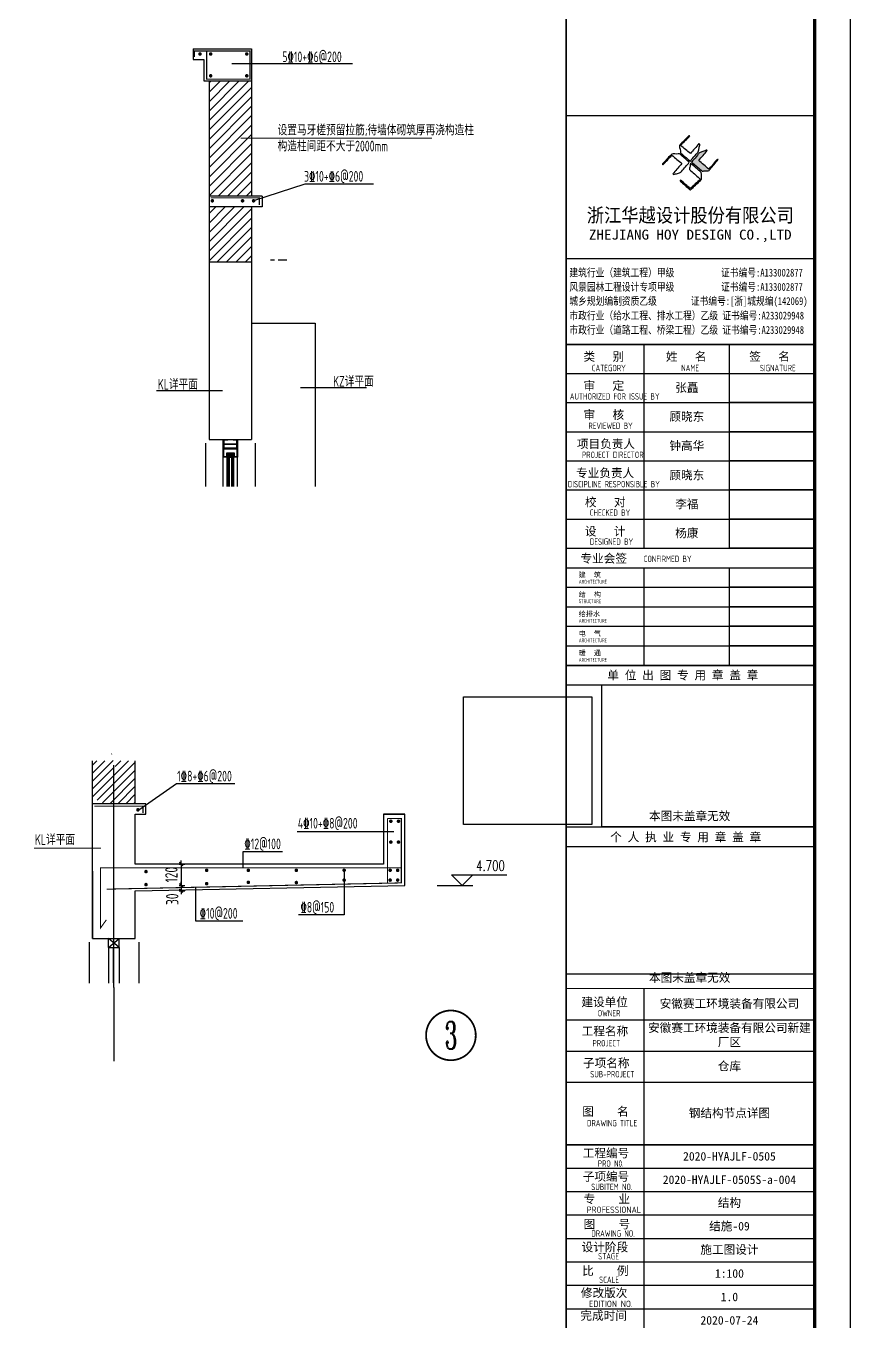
# Model space of a CAD drawing. Extents: x 1885024 to 3341100, y 16453725 to 19955423.
# Drawn here: x 3200267 to 3223489, y 18462288 to 18498761 of the extents above; entities that cross this region are included whole.
import ezdxf
from ezdxf.enums import TextEntityAlignment as Align

# ---------------------------------------------------------------- set-up
doc = ezdxf.new("R2010")
doc.units = 0
doc.header["$LTSCALE"] = 1000
doc.header["$MEASUREMENT"] = 0
doc.linetypes.add('DASH', pattern=[0.35, 0.25, -0.1])
doc.linetypes.add('DOTE', pattern=[2.42, 2, -0.2, 0.02, -0.2])
doc.layers.get('Defpoints').update_dxf_attribs({"color": 250})
for name, color, linetype in [('AXIS', 3, 'Continuous'), ('DIM_ELEV', 145, 'Continuous'), ('DIM_IDEN', 171, 'Continuous'), ('DOTE', 1, 'DOTE'), ('E_WINDOW', 132, 'Continuous'), ('GY_QZ', 4, 'Continuous'), ('PUB_TITLE', 4, 'Continuous'), ('S_SURFACE', 6, 'Continuous'), ('S_WALL', 11, 'Continuous'), ('TK', 4, 'Continuous'), ('WALL', 9, 'Continuous')]:
    doc.layers.add(name, color=color, linetype=linetype)
for name, color, linetype, lineweight in [('DIM', 3, 'Continuous', 0), ('FLOOR_UP_TEXT', 7, 'Continuous', 0), ('REIND', 1, 'Continuous', 0), ('REINL', 1, 'Continuous', 0)]:
    doc.layers.add(name, color=color, linetype=linetype, lineweight=lineweight)
doc.styles.add('-宋体', font='', dxfattribs={"width": 0.8})
doc.styles.add('_TCH_DIM', font='SIMPLEX', dxfattribs={"bigfont": 'GBCBIG'})
doc.styles.add('_TCH_LABEL', font='COMPLEX', dxfattribs={"bigfont": 'GBCBIG'})
doc.styles.add('HT', font='simhei.ttf', dxfattribs={"width": 0.7})
doc.styles.add('TSSD_Dimension', font='tssdeng.shx', dxfattribs={"width": 0.7, "bigfont": 'hztxt.shx'})
doc.styles.add('TSSD_REIN', font='tssdeng.shx', dxfattribs={"width": 0.7, "bigfont": 'tssdchn.shx'})
doc.styles.add('图签宋体', font='', dxfattribs={"height": 300})
doc.styles.add('图签黑体', font='simhei.ttf', dxfattribs={"height": 550})
doc.styles.get('-宋体').set_extended_font_data('SimSun')
doc.styles.get('图签宋体').set_extended_font_data('NSimSun')
doc.dimstyles.new('TSSD_20_100', dxfattribs={"dimtxt": 350, "dimasz": 100, "dimexe": 100, "dimexo": 250, "dimgap": 100, "dimtad": 1, "dimdec": 0, "dimlfac": 0.2, "dimzin": 0, "dimdsep": 46, "dimtxsty": 'TSSD_Dimension', "dimblk": 'ARCHTICK', "dimblk1": 'ARCHTICK', "dimblk2": 'ARCHTICK', "dimcen": 0, "dimdle": 100, "dimclrt": 7, "dimadec": 0, "dimazin": 0, "dimtfac": 1, "dimtdec": 0, "dimtix": 1, "dimtmove": 2, "dimatfit": 3, "dimfxl": 0, "dimtolj": 1, "dimtzin": 0, "dimarcsym": 0})

# ---------------------------------------------------------------- blocks, each defined once
blk = doc.blocks.new('SDRYE45I')
h = blk.add_hatch()
h.set_pattern_fill('ANSI31', color=8, scale=20, style=0)
h.set_pattern_definition([(45, (-10212142.44, -18861893.06), (-22.450640303, 22.450640303), [])])
h.paths.add_polyline_path([(-197977.7, -805016.9), (-198079.6, -805016.9), (-198094.5, -805058.9), (-198097.7, -805040.6), (-198097.7, -805258), (-197977.7, -805258)])
h.paths.add_polyline_path([(-198097.7, -805040.6), (-198109.3, -804974.9), (-198124.6, -805016.9), (-198217.7, -805016.9), (-198217.7, -805225.8), (-198153.4, -805258), (-198097.7, -805258)])
at = {"color": 7}
for p, q in [((-198237.7, -806038), (-198237.7, -806268.8)), ((-197957.7, -806038), (-197957.7, -806268.8))]:
    blk.add_line(p, q, dxfattribs=at)
at = {"color": 4}
for p, q in [((-198127.7, -806068), (-198127.7, -806018)), ((-198067.7, -806068), (-198127.7, -806018)), ((-198127.7, -806068), (-198067.7, -806018)), ((-198067.7, -806068), (-198067.7, -806018)), ((-198127.7, -806068), (-198067.7, -806068)), ((-198127.7, -806068), (-198127.7, -806268.8)), ((-198102.2, -806068), (-198102.2, -806266.8)), ((-198067.7, -806068), (-198067.7, -806268.8))]:
    blk.add_line(p, q, dxfattribs=at)
at = {"layer": 'AXIS'}
blk.add_line((-198097.7, -806292.5), (-198097.7, -806708.8), dxfattribs=at)
at = {"layer": 'DIM_ELEV'}
for p, q in [((-196135.4, -805718), (-196195.4, -805658)), ((-196195.4, -805658), (-195882.4, -805658)), ((-196135.4, -805718), (-196075.4, -805658)), ((-196275.4, -805718), (-196075.4, -805718))]:
    blk.add_line(p, q, dxfattribs=at)
at = {"layer": 'DIM_IDEN', "const_width": 10}
blk.add_lwpolyline([(-196058.5, -806562.9, 1), (-196338.5, -806562.9, 1)], format="xyb", close=True, dxfattribs=at)
at = {"layer": 'DOTE'}
blk.add_line((-198097.7, -806292.5), (-198097.7, -805040.6), dxfattribs=at)
at = {"layer": 'S_WALL'}
for p, q in [((-198217.7, -806018), (-198217.7, -805016.9)), ((-197977.7, -805258), (-197977.7, -805016.9)), ((-197917.7, -805258), (-198217.7, -805258)), ((-197977.7, -805598), (-197977.7, -805318)), ((-197977.7, -805318), (-197917.7, -805318)), ((-197917.7, -805318), (-197917.7, -805258)), ((-196457.7, -805318), (-196577.7, -805318)), ((-196577.7, -805318), (-196577.7, -805598)), ((-196457.7, -805718), (-196457.7, -805318)), ((-196577.7, -805598), (-197977.7, -805598)), ((-198217.7, -805638), (-198217.7, -806018)), ((-197977.7, -805748), (-196457.7, -805718)), ((-197977.7, -806018), (-197977.7, -805748)), ((-198217.7, -806018), (-197977.7, -806018))]:
    blk.add_line(p, q, dxfattribs=at)
at = {"layer": 'WALL'}
for p, q in [((-197977.7, -805318), (-197917.7, -805318)), ((-197917.7, -805318), (-197917.7, -805258)), ((-196577.7, -805318), (-196457.7, -805318)), ((-196457.7, -805378), (-196457.7, -805318)), ((-197977.7, -805748), (-196457.7, -805718)), ((-197977.7, -806018), (-197977.7, -805748)), ((-198217.7, -806018), (-197977.7, -806018))]:
    blk.add_line(p, q, dxfattribs=at)
at = {"layer": 'DIM_ELEV', "color": 7, "style": '_TCH_DIM', "width": 0.705882}
blk.add_text('4.700', height=59.5, dxfattribs=at).set_placement((-196056.4, -805637))
at = {"layer": 'DIM_IDEN', "color": 7, "style": '_TCH_LABEL', "width": 0.642857}
blk.add_text('3', height=154.4, dxfattribs=at).set_placement((-196231.6, -806640.1), (-196165.4, -806640.1), align=Align.FIT)
blk = doc.blocks.new('A$C053D6479')
at = {"layer": 'PUB_TITLE'}
h = blk.add_hatch(color=256, dxfattribs=at)
h.dxf.hatch_style = 1
edge = h.paths.add_edge_path()
edge.add_spline(control_points=[(1026, 827), (1105, 920), (1188, 1008), (1266, 1102)], knot_values=[13, 13, 13, 13, 14, 14, 14, 14], degree=3, periodic=0)
edge.add_spline(control_points=[(1266, 1102), (1258, 1111), (1249, 1119), (1239, 1116)], knot_values=[12, 12, 12, 12, 13, 13, 13, 13], degree=3, periodic=0)
edge.add_spline(control_points=[(1239, 1116), (1210, 1107), (1179, 1092), (1144, 1077)], knot_values=[11, 11, 11, 11, 12, 12, 12, 12], degree=3, periodic=0)
edge.add_spline(control_points=[(1144, 1077), (1109, 1063), (1069, 1053), (1047, 1038)], knot_values=[10, 10, 10, 10, 11, 11, 11, 11], degree=3, periodic=0)
edge.add_spline(control_points=[(1047, 1038), (1028, 1026), (1007, 992), (991, 972)], knot_values=[9, 9, 9, 9, 10, 10, 10, 10], degree=3, periodic=0)
edge.add_spline(control_points=[(991, 972), (942, 913), (899, 868), (849, 810)], knot_values=[8, 8, 8, 8, 9, 9, 9, 9], degree=3, periodic=0)
edge.add_spline(control_points=[(849, 810), (842, 801), (822, 776), (822, 775)], knot_values=[7, 7, 7, 7, 8, 8, 8, 8], degree=3, periodic=0)
edge.add_spline(control_points=[(822, 775), (823, 771), (848, 752), (859, 744)], knot_values=[6, 6, 6, 6, 7, 7, 7, 7], degree=3, periodic=0)
edge.add_spline(control_points=[(859, 744), (949, 670), (1035, 592), (1122, 521)], knot_values=[5, 5, 5, 5, 6, 6, 6, 6], degree=3, periodic=0)
edge.add_spline(control_points=[(1122, 521), (1153, 527), (1185, 530), (1217, 533)], knot_values=[4, 4, 4, 4, 5, 5, 5, 5], degree=3, periodic=0)
edge.add_spline(control_points=[(1217, 533), (1246, 535), (1293, 532), (1316, 542)], knot_values=[3, 3, 3, 3, 4, 4, 4, 4], degree=3, periodic=0)
edge.add_spline(control_points=[(1316, 542), (1327, 547), (1338, 565), (1349, 579)], knot_values=[2, 2, 2, 2, 3, 3, 3, 3], degree=3, periodic=0)
edge.add_spline(control_points=[(1349, 579), (1423, 670), (1507, 759), (1572, 848)], knot_values=[1, 1, 1, 1, 2, 2, 2, 2], degree=3, periodic=0)
edge.add_spline(control_points=[(1572, 848), (1564, 852), (1561, 861), (1551, 862)], knot_values=[0, 0, 0, 0, 1, 1, 1, 1], degree=3, periodic=0)
edge.add_spline(control_points=[(1551, 862), (1469, 769), (1393, 671), (1310, 579)], knot_values=[15, 15, 15, 15, 16, 16, 16, 16], degree=3, periodic=0)
edge.add_spline(control_points=[(1310, 579), (1216, 662), (1118, 742), (1026, 827)], knot_values=[14, 14, 14, 14, 15, 15, 15, 15], degree=3, periodic=0)
at = {"layer": 'TK'}
for points, knots in [([(1031, 1298), (1066, 1286), (1054, 1262), (1045, 1224), (1036, 1188), (1031, 1158), (1024, 1121), (1020, 1104), (1017, 1085), (1012, 1071), (1004, 1052), (976, 1026), (956, 1003), (906, 946), (866, 899), (814, 839), (806, 829), (789, 806), (787, 806), (777, 804), (728, 856), (719, 864), (651, 922), (580, 978), (514, 1036), (509, 1106), (488, 1176), (479, 1247), (570, 1343), (663, 1436), (758, 1526), (764, 1523), (768, 1518), (774, 1515), (693, 1422), (599, 1343), (520, 1249), (607, 1171), (698, 1096), (789, 1021), (874, 1109), (950, 1206), (1031, 1298)], [0, 0, 0, 0, 1, 1, 1, 2, 2, 2, 3, 3, 3, 4, 4, 4, 5, 5, 5, 6, 6, 6, 7, 7, 7, 8, 8, 8, 9, 9, 9, 10, 10, 10, 11, 11, 11, 12, 12, 12, 13, 13, 13, 14, 14, 14, 14]), ([(1551, 862), (1561, 861), (1564, 852), (1572, 848), (1507, 759), (1423, 670), (1349, 579), (1338, 565), (1327, 547), (1316, 542), (1293, 532), (1246, 535), (1217, 533), (1185, 530), (1153, 527), (1122, 521), (1035, 592), (949, 670), (859, 744), (848, 752), (823, 771), (822, 775), (822, 776), (842, 801), (849, 810), (899, 868), (942, 913), (991, 972), (1007, 992), (1028, 1026), (1047, 1038), (1069, 1053), (1109, 1063), (1144, 1077), (1179, 1092), (1210, 1107), (1239, 1116), (1249, 1119), (1258, 1111), (1266, 1102), (1188, 1008), (1105, 920), (1026, 827), (1118, 742), (1216, 662), (1310, 579), (1393, 671), (1469, 769), (1551, 862)], [0, 0, 0, 0, 1, 1, 1, 2, 2, 2, 3, 3, 3, 4, 4, 4, 5, 5, 5, 6, 6, 6, 7, 7, 7, 8, 8, 8, 9, 9, 9, 10, 10, 10, 11, 11, 11, 12, 12, 12, 13, 13, 13, 14, 14, 14, 15, 15, 15, 16, 16, 16, 16]), ([(555, 949), (624, 891), (699, 833), (760, 773), (689, 691), (614, 604), (539, 517), (529, 505), (516, 487), (506, 482), (492, 475), (469, 472), (452, 467), (416, 456), (383, 448), (342, 438), (323, 433), (297, 422), (293, 440), (291, 452), (313, 470), (322, 480), (400, 566), (477, 652), (553, 736), (460, 815), (366, 894), (270, 970), (183, 883), (101, 791), (16, 703), (-18, 714), (9, 735), (28, 755), (103, 838), (192, 930), (266, 1005), (319, 1009), (387, 1005), (442, 1007), (456, 1008), (472, 1011), (485, 1007), (507, 1000), (534, 967), (555, 949)], [0, 0, 0, 0, 1, 1, 1, 2, 2, 2, 3, 3, 3, 4, 4, 4, 5, 5, 5, 6, 6, 6, 7, 7, 7, 8, 8, 8, 9, 9, 9, 10, 10, 10, 11, 11, 11, 12, 12, 12, 13, 13, 13, 14, 14, 14, 15, 15, 15, 15]), ([(1097, 490), (1100, 425), (1106, 361), (1107, 294), (1018, 207), (925, 121), (830, 33), (818, 21), (800, 0), (787, 0), (768, -1), (725, 49), (712, 60), (662, 103), (616, 143), (568, 186), (545, 207), (518, 224), (499, 250), (501, 259), (511, 261), (516, 267), (609, 192), (696, 111), (785, 33), (883, 118), (977, 208), (1070, 298), (992, 373), (892, 456), (803, 534), (791, 544), (768, 561), (766, 569), (761, 588), (776, 634), (780, 655), (785, 690), (788, 721), (795, 746), (897, 661), (998, 576), (1097, 490)], [0, 0, 0, 0, 1, 1, 1, 2, 2, 2, 3, 3, 3, 4, 4, 4, 5, 5, 5, 6, 6, 6, 7, 7, 7, 8, 8, 8, 9, 9, 9, 10, 10, 10, 11, 11, 11, 12, 12, 12, 13, 13, 13, 14, 14, 14, 14])]:
    blk.add_open_spline(points, degree=3, knots=knots, dxfattribs=at)
blk = doc.blocks.new('GeYuanFrame_23376633', base_point=(18.76, 4.34))
at = {"layer": 'GY_QZ'}
for points in [[(503.81, 193.32), (539.95, 193.32), (539.95, 157.35), (503.81, 157.35)], [(542.77, 196.64), (602.76, 196.64), (602.76, 156.64), (542.81, 156.64)], [(532.76, 151.14), (602.76, 151.14), (602.76, 115.16), (532.76, 115.16)]]:
    blk.add_lwpolyline(points, close=True, dxfattribs=at)
at = {"layer": 'PUB_TITLE'}
for points in [[(554.76, 235.14), (554.76, 292.54)], [(578.76, 235.14), (578.76, 292.54)], [(554.76, 202.14), (554.76, 229.64)], [(578.76, 202.14), (578.76, 229.64)], [(554.76, 14.34), (554.76, 111.14)]]:
    blk.add_lwpolyline(points, dxfattribs=at)
at = {"layer": 'TK'}
for p, q in [((532.76, 316.74), (602.76, 316.74)), ((532.76, 284.34), (602.76, 284.34)), ((532.76, 276.14), (602.76, 276.14)), ((532.76, 267.94), (602.76, 267.94)), ((532.76, 259.74), (602.76, 259.74)), ((532.76, 251.54), (602.76, 251.54)), ((532.76, 243.34), (602.76, 243.34)), ((532.76, 235.14), (602.76, 235.14)), ((532.76, 235.14), (602.76, 235.14)), ((532.76, 102.34), (602.76, 102.34)), ((532.76, 93.54), (602.76, 93.54)), ((532.76, 84.74), (554.76, 84.74)), ((532.76, 84.74), (602.76, 84.74)), ((532.76, 67.18), (602.76, 67.18)), ((532.76, 67.14), (602.76, 67.14)), ((532.76, 60.58), (602.76, 60.58)), ((532.76, 53.98), (602.76, 53.98)), ((532.76, 47.38), (602.76, 47.38)), ((532.76, 40.78), (602.76, 40.78)), ((532.76, 34.18), (602.76, 34.18)), ((532.76, 27.58), (602.76, 27.58)), ((532.76, 20.98), (602.76, 20.98))]:
    blk.add_line(p, q, dxfattribs=at)
for points in [[(18.76, 424.34), (612.76, 424.34), (612.76, 4.34), (18.76, 4.34), (18.76, 424.34)], [(532.76, 292.54), (602.76, 292.54)], [(532.76, 235.14), (602.76, 235.14)], [(532.76, 229.64), (602.76, 229.64)], [(532.76, 224.14), (602.76, 224.14)], [(532.76, 218.64), (602.76, 218.64)], [(532.76, 213.14), (602.76, 213.14)], [(532.76, 207.64), (602.76, 207.64)], [(532.76, 202.14), (602.76, 202.14)], [(532.76, 196.64), (602.76, 196.64)], [(532.76, 151.14), (602.76, 151.14)]]:
    blk.add_lwpolyline(points, dxfattribs=at)
at = {"layer": 'TK', "const_width": 1}
blk.add_lwpolyline([(602.76, 414.34), (43.76, 414.34), (43.76, 14.34), (602.76, 14.34)], close=True, dxfattribs=at)
at = {"layer": 'TK'}
for points, const_width in [([(532.76, 414.34), (532.76, 14.34)], 0.4), ([(532.76, 356.95), (602.76, 356.95)], 0.35), ([(532.76, 292.54), (602.76, 292.54)], 0.35), ([(532.76, 292.54), (602.76, 292.54)], 0.35), ([(532.76, 235.14), (602.76, 235.14)], 0.35), ([(532.76, 202.14), (602.76, 202.14)], 0.35), ([(532.76, 156.64), (602.76, 156.64)], 0.35), ([(532.76, 111.14), (602.76, 111.14)], 0.35), ([(532.76, 67.18), (602.76, 67.18)], 0.35)]:
    blk.add_lwpolyline(points, dxfattribs=dict(at, const_width=const_width))
for points in [[(578.76, 284.34), (602.76, 284.34), (602.76, 276.14), (578.76, 276.14)], [(578.76, 276.14), (602.76, 276.14), (602.76, 267.94), (578.76, 267.94)], [(578.76, 267.94), (602.76, 267.94), (602.76, 259.74), (578.76, 259.74)], [(578.76, 259.74), (602.76, 259.74), (602.76, 251.54), (578.76, 251.54)], [(578.76, 251.54), (602.76, 251.54), (602.76, 243.34), (578.76, 243.34)], [(578.76, 243.34), (602.76, 243.34), (602.76, 235.14), (578.76, 235.14)], [(578.76, 229.64), (602.76, 229.64), (602.76, 224.14), (578.76, 224.14)], [(578.76, 224.14), (602.76, 224.14), (602.76, 218.64), (578.76, 218.64)], [(578.76, 218.64), (602.76, 218.64), (602.76, 213.14), (578.76, 213.14)], [(578.76, 213.14), (602.76, 213.14), (602.76, 207.64), (578.76, 207.64)], [(578.76, 207.64), (602.76, 207.64), (602.76, 202.14), (578.76, 202.14)]]:
    blk.add_lwpolyline(points, close=True, dxfattribs=at)
at = {"layer": 'PUB_TITLE', "xscale": 0.01000000000021828, "yscale": 0.01000000000021828, "zscale": 0.01}
blk.add_blockref('A$C053D6479', (559.86, 336.08), dxfattribs=at)
at = {"layer": 'TK'}
for s, height, style, width, p in [('浙江华越设计股份有限公司', 3.96, 'HT', 0.9, (567.74, 328.97)), ('ZHEJIANG HOY DESIGN CO.,LTD', 2.8, '图签黑体', 1.11, (567.73, 323.1))]:
    blk.add_text(s, height=height, dxfattribs=dict(at, style=style, width=width)).set_placement(p, align=Align.MIDDLE)
for s, height, style, width, p in [('建筑行业（建筑工程）甲级           证书编号:A133002877', 2.2, '-宋体', 0.8, (533.67, 311.64)), ('风景园林工程设计专项甲级           证书编号:A133002877', 2.2, '-宋体', 0.8, (533.67, 307.62)), ('城乡规划编制资质乙级        证书编号:[浙]城规编(142069)', 2.2, '-宋体', 0.8, (533.67, 303.63)), ('市政行业（给水工程、排水工程）乙级 证书编号:A233029948', 2.2, '-宋体', 0.8, (533.67, 299.55)), ('市政行业（道路工程、桥梁工程）乙级 证书编号:A233029948', 2.2, '-宋体', 0.8, (533.67, 295.5)), ('CATEGORY', 1.8, 'TSSD_REIN', 0.7, (539.99, 284.98)), ('NAME', 1.8, 'TSSD_REIN', 0.7, (565.18, 284.98)), ('SIGNATURE', 1.8, 'TSSD_REIN', 0.7, (587.34, 284.98)), ('AUTHORIZED FOR ISSUE BY', 1.8, 'TSSD_REIN', 0.7, (533.79, 276.98)), ('REVIEWED BY', 1.8, 'TSSD_REIN', 0.7, (539.03, 268.72)), ('PROJECT DIRECTOR', 1.8, 'TSSD_REIN', 0.7, (537.22, 260.55)), ('DISCIPLINE RESPONSIBLE BY', 1.8, 'TSSD_REIN', 0.7, (533.25, 252.28)), ('CHECKED BY', 1.8, 'TSSD_REIN', 0.7, (539.42, 244.25)), ('DESIGNED BY', 1.8, 'TSSD_REIN', 0.7, (539.43, 236.08)), ('CONFIRMED BY', 1.8, 'TSSD_REIN', 0.7, (554.61, 231.23)), ('ARCHITECTURE', 1.08, 'TSSD_REIN', 0.7, (536.32, 225.15)), ('STRUCTURE', 1.08, 'TSSD_REIN', 0.7, (536.32, 219.65)), ('ARCHITECTURE', 1.08, 'TSSD_REIN', 0.7, (536.32, 214.15)), ('ARCHITECTURE', 1.08, 'TSSD_REIN', 0.7, (536.32, 208.65)), ('ARCHITECTURE', 1.08, 'TSSD_REIN', 0.7, (536.32, 203.15)), ('OWNER', 1.8, 'TSSD_REIN', 0.7, (541.65, 103.29)), ('PROJECT', 1.8, 'TSSD_REIN', 0.7, (540.19, 94.83)), ('SUB-PROJECT', 1.8, 'TSSD_REIN', 0.7, (539.53, 86.11)), ('DRAWING TITLE', 1.8, 'TSSD_REIN', 0.7, (538.64, 72.34)), ('PRO N0.', 1.8, 'TSSD_REIN', 0.7, (541.68, 60.96)), ('SUBITEM NO.', 1.8, 'TSSD_REIN', 0.7, (539.82, 54.39)), ('PROFESSIONAL', 1.8, 'TSSD_REIN', 0.8, (538.55, 47.95)), ('DRAWING NO.', 1.8, 'TSSD_REIN', 0.7, (539.86, 41.26)), ('STAGE', 1.8, 'TSSD_REIN', 0.7, (541.76, 34.84)), ('SCALE', 1.8, 'TSSD_REIN', 0.7, (542.05, 28.23)), ('EDITION NO.', 1.8, 'TSSD_REIN', 0.8, (539.2, 21.45))]:
    blk.add_text(s, height=height, dxfattribs=dict(at, style=style, width=width)).set_placement(p)
at = {"layer": 'TK', "style": '图签宋体'}
for s, height, p in [('类   别', 2.4, (537.65, 287.9)), ('姓   名', 2.4, (560.87, 287.9)), ('签   名', 2.4, (584.35, 287.9)), ('审   定', 2.4, (537.65, 279.7)), ('审   核', 2.4, (537.65, 271.5)), ('项目负责人', 2.4, (535.8, 263.3)), ('专业负责人', 2.4, (535.56, 255.1)), ('校   对', 2.4, (538.06, 246.9)), ('设   计', 2.4, (538.03, 238.7)), ('专业会签', 2.4, (536.79, 231.05)), ('建  筑', 1.44, (536.28, 226.92)), ('结  构', 1.44, (536.28, 221.42)), ('给排水', 1.44, (536.28, 215.92)), ('电  气', 1.44, (536.28, 210.42)), ('暖  通', 1.44, (536.28, 204.92)), ('单 位 出 图 专 用 章 盖 章', 2.4, (544.39, 198.16)), ('本图未盖章无效', 2.4, (556.1, 158.51)), ('个 人 执 业 专 用 章 盖 章', 2.4, (545.19, 152.58)), ('本图未盖章无效', 2.4, (556.1, 113.01)), ('建设单位', 2.4, (537.06, 106.14)), ('工程名称', 2.4, (537.14, 97.93)), ('子项名称', 2.4, (537.52, 88.95)), ('图    名', 2.4, (537.3, 75.3)), ('工程编号', 2.4, (537.44, 63.58)), ('子项编号', 2.4, (537.44, 57)), ('专    业', 2.4, (537.68, 50.69)), ('图    号', 2.4, (537.69, 43.58)), ('设计阶段', 2.4, (537.12, 37.12)), ('比    例', 2.4, (537.26, 30.44)), ('修改版次', 2.4, (536.91, 24.22)), ('完成时间', 2.4, (536.79, 17.83))]:
    blk.add_text(s, height=height, dxfattribs=at).set_placement(p)
at = {"layer": 'TK', "char_height": 2.4, "attachment_point": 5, "style": '图签宋体'}
for s, insert, width in [('张矗', (566.76, 280.21), 24), ('顾晓东', (566.76, 272.04), 24), ('钟高华', (566.76, 263.84), 24), ('顾晓东', (566.76, 255.57), 24), ('李福', (566.76, 247.44), 24), ('杨康', (566.76, 239.24), 24), ('安徽赛工环境装备有限公司', (578.76, 106.74), 48), ('安徽赛工环境装备有限公司新建厂区', (578.76, 97.94), 48), ('仓库', (578.76, 89.14), 48), ('钢结构节点详图', (578.76, 75.94), 48), ('2020-HYAJLF-0505', (578.76, 63.88), 48), ('2020-HYAJLF-0505S-a-004', (578.76, 57.28), 48), ('结构', (578.76, 50.68), 48), ('结施-09', (578.76, 44.08), 48), ('施工图设计', (578.76, 37.48), 48), ('1:100', (578.76, 30.88), 48), ('1.0', (578.76, 24.28), 48), ('2020-07-24', (578.76, 17.69), 48)]:
    blk.add_mtext(s, dxfattribs=dict(at, insert=insert, width=width))
blk = doc.blocks.new('111')
h = blk.add_hatch()
h.set_pattern_fill('普通砖', color=8, scale=15, style=0)
h.set_pattern_definition([(45, (1822431.49, 18493560.62), (-26.516515, 26.516515), [])])
h.paths.add_polyline_path([(2500971.6, 18587297.6), (2500731.6, 18587297.6), (2500731.6, 18586647.6), (2500971.6, 18586647.6)])
h = blk.add_hatch()
h.set_pattern_fill('ANSI31', color=8, scale=300, style=0)
h.set_pattern_definition([(45, (7035717.96, -393790.992), (-26.516504294, 26.516504294), [])])
h.paths.add_polyline_path([(2500971.6, 18586587.6), (2500731.6, 18586587.6), (2500731.6, 18586277.6), (2500971.6, 18586277.6)])
for p, q in [((2500711.6, 18585257.6), (2500711.6, 18585012.8)), ((2500991.6, 18585257.6), (2500991.6, 18585012.8))]:
    blk.add_line(p, q)
blk.add_lwpolyline([(2500971.6, 18585932.6), (2501330, 18585932.6), (2501330, 18585012.8)])
at = {"layer": 'E_WINDOW', "color": 11}
for p, q in [((2500811.6, 18585012.8), (2500811.6, 18585177.6)), ((2500833.1, 18585012.8), (2500833.1, 18585177.6)), ((2500871.6, 18585012.8), (2500871.6, 18585177.6)), ((2500891.6, 18585012.8), (2500891.6, 18585177.6))]:
    blk.add_line(p, q, dxfattribs=at)
at = {"layer": 'E_WINDOW', "color": 9}
for p, q in [((2500839.6, 18585191.6), (2500839.6, 18585197.6)), ((2500840.6, 18585191.6), (2500840.6, 18585197.6)), ((2500841.6, 18585191.6), (2500841.6, 18585197.6)), ((2500842.6, 18585197.6), (2500860.6, 18585191.6)), ((2500860.6, 18585197.6), (2500842.6, 18585191.6)), ((2500842.6, 18585191.6), (2500842.6, 18585197.6)), ((2500845.6, 18585191.6), (2500857.6, 18585191.6)), ((2500845.6, 18585189.6), (2500857.6, 18585189.6)), ((2500845.6, 18585187.6), (2500857.6, 18585187.6)), ((2500857.6, 18585177.6), (2500845.6, 18585185.6)), ((2500845.6, 18585177.6), (2500857.6, 18585185.6)), ((2500845.6, 18585185.6), (2500857.6, 18585185.6)), ((2500845.6, 18585177.6), (2500857.6, 18585177.6)), ((2500860.6, 18585191.6), (2500860.6, 18585197.6)), ((2500861.6, 18585191.6), (2500861.6, 18585197.6)), ((2500862.6, 18585191.6), (2500862.6, 18585197.6)), ((2500863.6, 18585191.6), (2500863.6, 18585197.6))]:
    blk.add_line(p, q, dxfattribs=at)
at = {"layer": 'E_WINDOW', "color": 213}
for points in [[(2500866.6, 18585277.6), (2500891.6, 18585277.6), (2500891.6, 18585227.6), (2500811.6, 18585227.6), (2500811.6, 18585277.6), (2500836.6, 18585277.6), (2500836.6, 18585274.6), (2500814.6, 18585274.6), (2500814.6, 18585252.6), (2500888.6, 18585252.6), (2500888.6, 18585274.6), (2500866.6, 18585274.6)], [(2500811.6, 18585177.6), (2500811.6, 18585227.6), (2500891.6, 18585227.6), (2500891.6, 18585177.6), (2500871.6, 18585177.6), (2500871.6, 18585197.6), (2500833.1, 18585197.6), (2500833.1, 18585177.6)], [(2500888.6, 18585249.6), (2500814.6, 18585249.6), (2500814.6, 18585230.6), (2500888.6, 18585230.6)], [(2500814.6, 18585180.6), (2500814.6, 18585224.6), (2500888.6, 18585224.6), (2500888.6, 18585180.6), (2500874.6, 18585180.6), (2500874.6, 18585200.6), (2500830.1, 18585200.6), (2500830.1, 18585180.6)]]:
    blk.add_lwpolyline(points, close=True, dxfattribs=at)
at = {"layer": 'E_WINDOW', "color": 146}
for points in [[(2500839.6, 18585012.8), (2500839.6, 18585191.6), (2500845.6, 18585191.6), (2500845.6, 18585012.8)], [(2500863.6, 18585012.8), (2500863.6, 18585191.6), (2500857.6, 18585191.6), (2500857.6, 18585012.8)]]:
    blk.add_lwpolyline(points, dxfattribs=at)
at = {"layer": 'E_WINDOW', "color": 9}
for centre in [(2500845.6, 18585194.6), (2500857.6, 18585194.6)]:
    blk.add_circle(centre, 3, dxfattribs=at)
for centre, radius, start, end in [((2500836.3, 18585186.6), 3.25, 0, 180), ((2500836.3, 18585177.6), 3.25, 180, 0), ((2500836.3, 18585186.6), 2.75, 0, 180), ((2500836.3, 18585177.6), 2.75, 180, 0), ((2500867.6, 18585186.6), 4, 0, 180), ((2500867.6, 18585177.6), 4, 180, 0), ((2500867.6, 18585186.6), 3.5, 0, 180), ((2500867.6, 18585177.6), 3.5, 180, 0)]:
    blk.add_arc(centre, radius, start, end, dxfattribs=at)
at = {"layer": 'S_SURFACE', "linetype": 'DASH', "ltscale": 0.2}
blk.add_line((2501170.7, 18586287.6), (2501078.1, 18586287.6), dxfattribs=at)
at = {"layer": 'S_WALL'}
for p, q in [((2500641.6, 18587477.6), (2500641.6, 18587417.6)), ((2500641.6, 18587477.6), (2500971.6, 18587477.6)), ((2500641.6, 18587417.6), (2500701.6, 18587417.6)), ((2500701.6, 18587417.6), (2500701.6, 18587297.6)), ((2500971.6, 18587477.6), (2500971.6, 18586647.6)), ((2500701.6, 18587297.6), (2500731.6, 18587297.6)), ((2500731.6, 18587297.6), (2500731.6, 18585277.6)), ((2500731.6, 18587297.6), (2500971.6, 18587297.6)), ((2501031.6, 18586647.6), (2500731.6, 18586647.6)), ((2501031.6, 18586647.6), (2501031.6, 18586587.6)), ((2500971.6, 18586587.6), (2500971.6, 18585277.6)), ((2501031.6, 18586587.6), (2500971.6, 18586587.6)), ((2500731.6, 18586277.6), (2500971.6, 18586277.6)), ((2500731.6, 18585277.6), (2500971.6, 18585277.6))]:
    blk.add_line(p, q, dxfattribs=at)
blk.add_lwpolyline([(2500971.6, 18586587.6), (2500731.6, 18586587.6)], dxfattribs=at)
blk = doc.blocks.new('_ArchTick')
at = {"color": 0, "linetype": 'ByBlock', "const_width": 0.4}
blk.add_lwpolyline([(-0.5, -0.5), (0.5, 0.5)], dxfattribs=at)
blk = doc.blocks.new('*D266')
at = {"layer": 'Defpoints', "color": 0, "ltscale": 0.5}
for p in [(3204340, 18475159), (3204340, 18474559), (3204641, 18474559)]:
    blk.add_point(p, dxfattribs=at)
at = {"layer": 'DIM', "color": 0, "lineweight": -2, "ltscale": 0.5}
for p, q in [((3204590, 18475159), (3204741, 18475159)), ((3204641, 18475159), (3204641, 18475259)), ((3204641, 18475159), (3204641, 18474559)), ((3204590, 18474559), (3204741, 18474559)), ((3204641, 18474559), (3204641, 18474459))]:
    blk.add_line(p, q, dxfattribs=at)
at = {"layer": 'DIM', "color": 0, "lineweight": -2, "ltscale": 0.5, "xscale": 100, "yscale": 100, "zscale": 100}
for p, rotation in [((3204641, 18475159), 270), ((3204641, 18474559), 90)]:
    blk.add_blockref('_ArchTick', p, dxfattribs=dict(at, rotation=rotation))
at = {"layer": 'DIM', "color": 7, "ltscale": 0.5, "insert": (3204366, 18474859), "char_height": 350, "attachment_point": 5, "rotation": 90, "style": 'TSSD_Dimension'}
blk.add_mtext('\\A1;120', dxfattribs=at)
blk = doc.blocks.new('*D267')
at = {"layer": 'Defpoints', "color": 0, "ltscale": 0.5}
for p in [(3204340, 18474559), (3204340, 18474409), (3204641, 18474409)]:
    blk.add_point(p, dxfattribs=at)
at = {"layer": 'DIM', "color": 0, "lineweight": -2, "ltscale": 0.5}
for p, q in [((3204641, 18474559), (3204641, 18474659)), ((3204590, 18474559), (3204741, 18474559)), ((3204590, 18474409), (3204741, 18474409)), ((3204641, 18474559), (3204641, 18474409)), ((3204641, 18474409), (3204641, 18474309))]:
    blk.add_line(p, q, dxfattribs=at)
at = {"layer": 'DIM', "color": 0, "lineweight": -2, "ltscale": 0.5, "xscale": 100, "yscale": 100, "zscale": 100}
for p, rotation in [((3204641, 18474559), 270), ((3204641, 18474409), 90)]:
    blk.add_blockref('_ArchTick', p, dxfattribs=dict(at, rotation=rotation))
at = {"layer": 'DIM', "color": 7, "ltscale": 0.5, "insert": (3204391, 18474167), "char_height": 350, "attachment_point": 5, "rotation": 90, "style": 'TSSD_Dimension'}
blk.add_mtext('\\A1;30', dxfattribs=at)

msp = doc.modelspace()

# ---------------------------------------------------------------- linework, layer by layer
at = {"ltscale": 0.5}
for points in [[(3206071.4, 18497701.4), (3209472, 18497701.4)], [(3208126.2, 18494301), (3206682.4, 18493835.7)], [(3210064.8, 18494301), (3210064.8, 18494301), (3208126.2, 18494301)], [(3203449.4, 18476685.7), (3204510.3, 18477424.6), (3206149.5, 18477424.6)], [(3210637.3, 18476069.8), (3207913.2, 18476069.8)], [(3206386.7, 18475054.6), (3206386.7, 18475514), (3207499.1, 18475514)], [(3209233.6, 18474957.6), (3209233.6, 18473726.4), (3207947.5, 18473726.4)], [(3205048.3, 18474504.7), (3205048.3, 18473561.1), (3206382.8, 18473561.1)]]:
    msp.add_lwpolyline(points, dxfattribs=at)
msp.add_lwpolyline([(3206627.3, 18493663.3), (3205427.3, 18493663.3)])
at = {"color": 0}
for points in [[(3203946.5, 18488495.5), (3205810, 18488495.5)], [(3207999.8, 18488577.9), (3209863.4, 18488577.9)]]:
    msp.add_lwpolyline(points, dxfattribs=at)
at = {"layer": 'FLOOR_UP_TEXT', "color": 6}
for points in [[(3206325.1, 18495598.2), (3211707, 18495598.2)], [(3202380.8, 18475610.2), (3200500.7, 18475610.2)]]:
    msp.add_lwpolyline(points, dxfattribs=at)
at = {"layer": 'REIND', "const_width": 50}
for points in [[(3205147.6, 18497971, 1), (3205197.6, 18497971, 1)], [(3205448, 18497971, 1), (3205498, 18497971, 1)], [(3206465.3, 18497971, 1), (3206515.3, 18497971, 1)], [(3205448, 18497355.8, 1), (3205498, 18497355.8, 1)], [(3206465.3, 18497355.8, 1), (3206515.3, 18497355.8, 1)], [(3205495.6, 18493835.7, 1), (3205545.6, 18493835.7, 1)], [(3206346.1, 18493835.7, 1), (3206396.1, 18493835.7, 1)], [(3206657.4, 18493835.7, 1), (3206707.4, 18493835.7, 1)], [(3203399.4, 18476685.7, 1), (3203449.4, 18476685.7, 1)], [(3210524.2, 18476363.7, 1), (3210574.2, 18476363.7, 1)], [(3210739.6, 18476363.7, 1), (3210789.6, 18476363.7, 1)], [(3210524.2, 18475777.6, 1), (3210574.2, 18475777.6, 1)], [(3210739.6, 18475777.6, 1), (3210789.6, 18475777.6, 1)], [(3203626.2, 18474946.5, 1), (3203676.2, 18474946.5, 1)], [(3205336.2, 18474982.6, 1), (3205386.2, 18474982.6, 1)], [(3206508.8, 18474982.6, 1), (3206558.8, 18474982.6, 1)], [(3207862, 18474982.6, 1), (3207912, 18474982.6, 1)], [(3209208.6, 18474982.6, 1), (3209258.6, 18474982.6, 1)], [(3210504.7, 18474982.6, 1), (3210554.7, 18474982.6, 1)], [(3210717.6, 18474982.6, 1), (3210767.6, 18474982.6, 1)], [(3203626.2, 18474580, 1), (3203676.2, 18474580, 1)], [(3205336.2, 18474606.6, 1), (3205386.2, 18474606.6, 1)], [(3206508.8, 18474643.1, 1), (3206558.8, 18474643.1, 1)], [(3207862, 18474638.1, 1), (3207912, 18474638.1, 1)], [(3209208.6, 18474706.9, 1), (3209258.6, 18474706.9, 1)], [(3210504.7, 18474706.9, 1), (3210554.7, 18474706.9, 1)], [(3210717.6, 18474706.9, 1), (3210767.6, 18474706.9, 1)]]:
    msp.add_lwpolyline(points, format="xyb", close=True, dxfattribs=at)
at = {"layer": 'REINL', "ltscale": 0.5, "const_width": 30}
for points in [[(3205021, 18497881.1), (3205021, 18498054.4), (3206581.7, 18498054.4), (3206581.7, 18497264.6), (3205361.1, 18497264.6), (3205361.1, 18498054.4)], [(3205475, 18493922.2), (3206844.4, 18493922.2), (3206844.4, 18493721.7)], [(3202191.9, 18476791.1), (3203566.2, 18476791.1), (3203566.2, 18476598.5)], [(3210844.8, 18475054.6), (3210844.8, 18476441.8), (3210457.4, 18476441.8), (3210457.4, 18476441.8)], [(3210457.4, 18476441.8), (3210457.4, 18474619.9)], [(3202535.7, 18473589), (3202367, 18473354.6), (3202367, 18475054.6), (3210844.8, 18475054.6), (3210844.8, 18474628.1), (3202542.6, 18474451.3)]]:
    msp.add_lwpolyline(points, dxfattribs=at)

# ---------------------------------------------------------------- block references
for name, p, xscale, yscale, zscale in [('GeYuanFrame_23376633', (3164088.7, 18460973.2), 100, 100, 100), ('111', (-9298230.5, -74439274.7), 5, 5, 5), ('SDRYE45I', (4193233.9, 22503148.8), 5, 5, 5)]:
    msp.add_blockref(name, p, dxfattribs=dict(xscale=xscale, yscale=yscale, zscale=zscale))

# ---------------------------------------------------------------- texts
at = {"layer": 'FLOOR_UP_TEXT', "color": 6, "style": 'TSSD_REIN', "width": 0.7}
for s, p in [('5\x8410+\x846@200', (3207492.3, 18497740.8)), ('设置马牙槎预留拉筋;待墙体砌筑厚再浇构造柱', (3207358.3, 18495679.3)), ('构造柱间距不大于2000mm', (3207358.3, 18495227.5)), ('3\x8410+\x846@200', (3208103, 18494374.6)), ('KL详平面', (3203985.7, 18488519.2)), ('KZ详平面', (3208925.6, 18488601.6)), ('1\x848+\x846@200', (3204528, 18477484.7)), ('4\x8410+\x848@200', (3207927.2, 18476157.7)), ('KL详平面', (3200523.5, 18475697.5)), ('\x8412@100', (3206421.7, 18475576.8)), ('\x8410@200', (3205164.2, 18473620)), ('\x848@150', (3208001.5, 18473792.9))]:
    msp.add_text(s, height=300, dxfattribs=at).set_placement(p)

# ---------------------------------------------------------------- dimensions: what is measured, and where the dimension line sits
at = {"layer": 'DIM', "ltscale": 0.5}
dim = msp.add_aligned_dim(p1=(3204339.6, 18475158.7), p2=(3204339.6, 18474558.7), distance=301.4, dimstyle='TSSD_20_100', dxfattribs=at)
dim.commit()
dim.dimension.update_dxf_attribs({"geometry": '*D266', "text_midpoint": (3204366, 18474858.7)})
dim = msp.add_linear_dim(base=(3204641, 18474408.7), p1=(3204339.6, 18474558.7), p2=(3204339.6, 18474408.7), angle=90, dimstyle='TSSD_20_100', dxfattribs=at)
dim.commit()
dim.dimension.update_dxf_attribs({"geometry": '*D267', "text_midpoint": (3204391, 18474166.8), "dimtype": 128})

doc.saveas('drawing.dxf')
